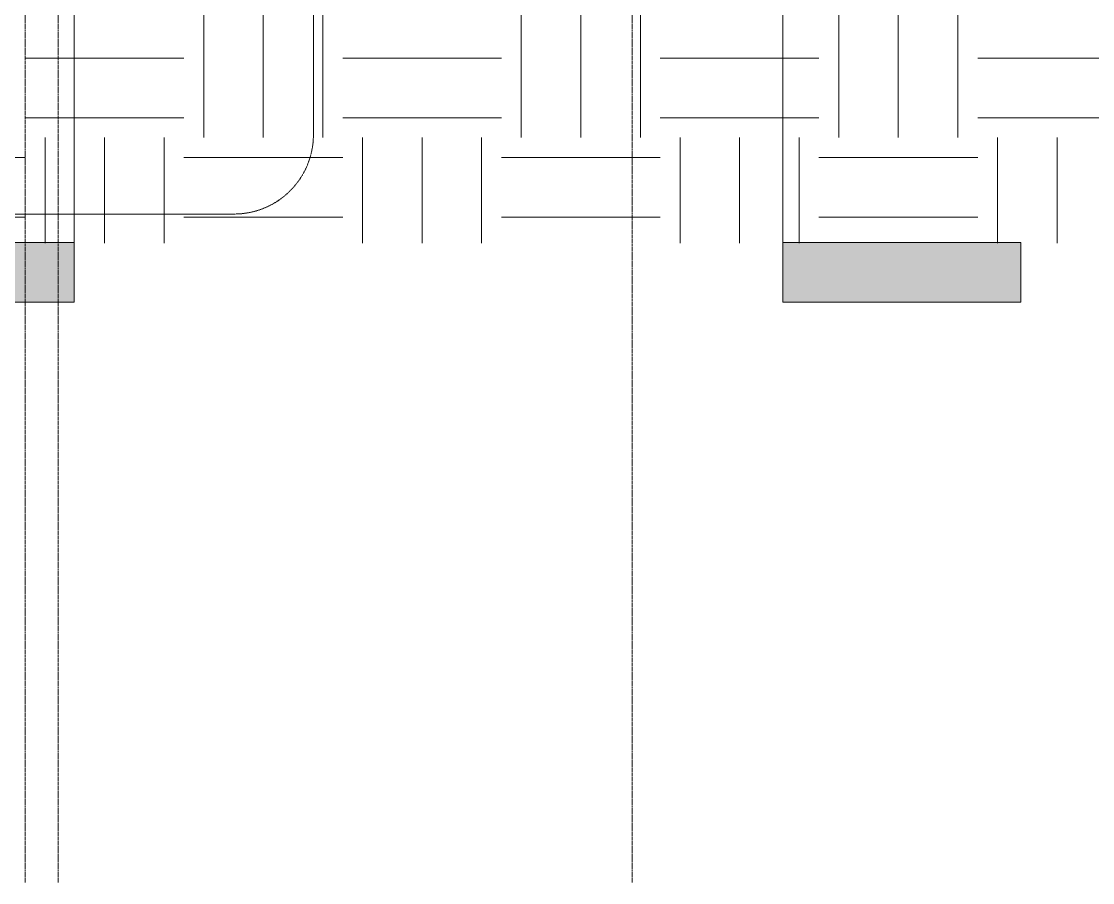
# Model space of a CAD drawing. Header units: inches. Extents: x 21380 to 98133, y -290 to 853.
# Drawn here: x 32713.9 to 33037.8, y -273.2 to -12.8 of the extents above; entities that cross this region are included whole.
import ezdxf

# ---------------------------------------------------------------- set-up
doc = ezdxf.new("R2010")
doc.units = ezdxf.units.IN
doc.header["$MEASUREMENT"] = 0
doc.linetypes.add('Dash Dot 3_16_', pattern=[0.3125, 0.1875, -0.0625, 0, -0.0625])
doc.linetypes.add('Grid Line 1_2_', pattern=[0.875, 0.5, -0.125, 0.125, -0.125])
for name, color, linetype, lineweight in [('A-ANNO-SYMB', 150, 'Continuous', 9), ('C-TOPO', 7, 'Continuous', 9), ('G-ANNO-SYMB', 111, 'Continuous', 9), ('S-GRID', 1, 'Continuous', 9)]:
    doc.layers.add(name, color=color, linetype=linetype, lineweight=lineweight)

# ---------------------------------------------------------------- blocks, each defined once
blk = doc.blocks.new('Section - 3_32_ x 3_8_-18514-Building Section - North_South looking East _ Fitness Center')
at = {"layer": 'G-ANNO-SYMB'}
blk.add_hatch(color=256, dxfattribs=at).paths.add_polyline_path([(22320.83, -79.66), (22248.83, -79.66), (22248.83, -97.66), (22320.83, -97.66)], flags=0)
for p, q in [((22248.83, -97.66), (22248.83, -79.66)), ((22248.83, -79.66), (22320.83, -79.66)), ((22320.83, -79.66), (22320.83, -97.66)), ((22320.83, -97.66), (22248.83, -97.66))]:
    blk.add_line(p, q, dxfattribs=at)

msp = doc.modelspace()

# ---------------------------------------------------------------- hatches: boundary and pattern name
at = {"layer": 'C-TOPO'}
h = msp.add_hatch(dxfattribs=at)
h.set_pattern_fill('FP_24', color=256, style=0, pattern_type=2)
h.set_pattern_definition([(0, (22011.01, 102), (48, 48), [48, -48]), (0, (22011.01, 120), (48, 48), [48, -48]), (0, (22011.01, 138), (48, 48), [48, -48]), (90, (22017.01, 144), (-48, 48), [48, -48]), (90, (22035.01, 144), (-48, 48), [48, -48]), (90, (22053.01, 144), (-48, 48), [48, -48])])
h.paths.add_polyline_path([(32150.03, -79.83), (33389.51, -79.83), (33389.51, 0), (33156.29, 0), (33156.29, -36), (33159.29, -36), (33159.29, -48), (33141.29, -48), (33141.29, -36), (33146.29, -36), (33146.29, -6), (31487.79, -6), (31487.79, -36), (31492.79, -36), (31492.79, -48), (31474.79, -48), (31474.79, -36), (31477.79, -36), (31477.79, 0), (30910.55, 0), (30910.55, -79.83), (31995.09, -79.83)], flags=0)

# ---------------------------------------------------------------- linework, layer by layer
at = {"layer": 'A-ANNO-SYMB', "linetype": 'Dash Dot 3_16_'}
for p, q in [((32802.21, -47.05), (32802.21, 367.76)), ((32649.14, -71.05), (32778.21, -71.05))]:
    msp.add_line(p, q, dxfattribs=at)
msp.add_arc((32778.21, -47.05), 24, 270, 0, dxfattribs=at)
at = {"layer": 'G-ANNO-SYMB'}
for p, q in [((32729.85, 545.16), (32729.85, -79.66)), ((32944.12, 545.16), (32944.12, -79.66))]:
    msp.add_line(p, q, dxfattribs=at)
at = {"layer": 'S-GRID', "linetype": 'Grid Line 1_2_'}
for p, q in [((32715.04, -273.16), (32715.04, 738.66)), ((32715.04, -273.16), (32715.04, 738.66)), ((32725.04, -273.16), (32725.04, 738.66)), ((32898.54, -273.16), (32898.54, 738.66)), ((32898.54, -273.16), (32898.54, 738.66))]:
    msp.add_line(p, q, dxfattribs=at)

# ---------------------------------------------------------------- block references
at = {"layer": 'G-ANNO-SYMB', "extrusion": (0, 0, -1)}
msp.add_blockref('Section - 3_32_ x 3_8_-18514-Building Section - North_South looking East _ Fitness Center', (-54978.68, 0), dxfattribs=at)
at = {"layer": 'G-ANNO-SYMB'}
msp.add_blockref('Section - 3_32_ x 3_8_-18514-Building Section - North_South looking East _ Fitness Center', (10695.29, 0), dxfattribs=at)

doc.saveas('drawing.dxf')
